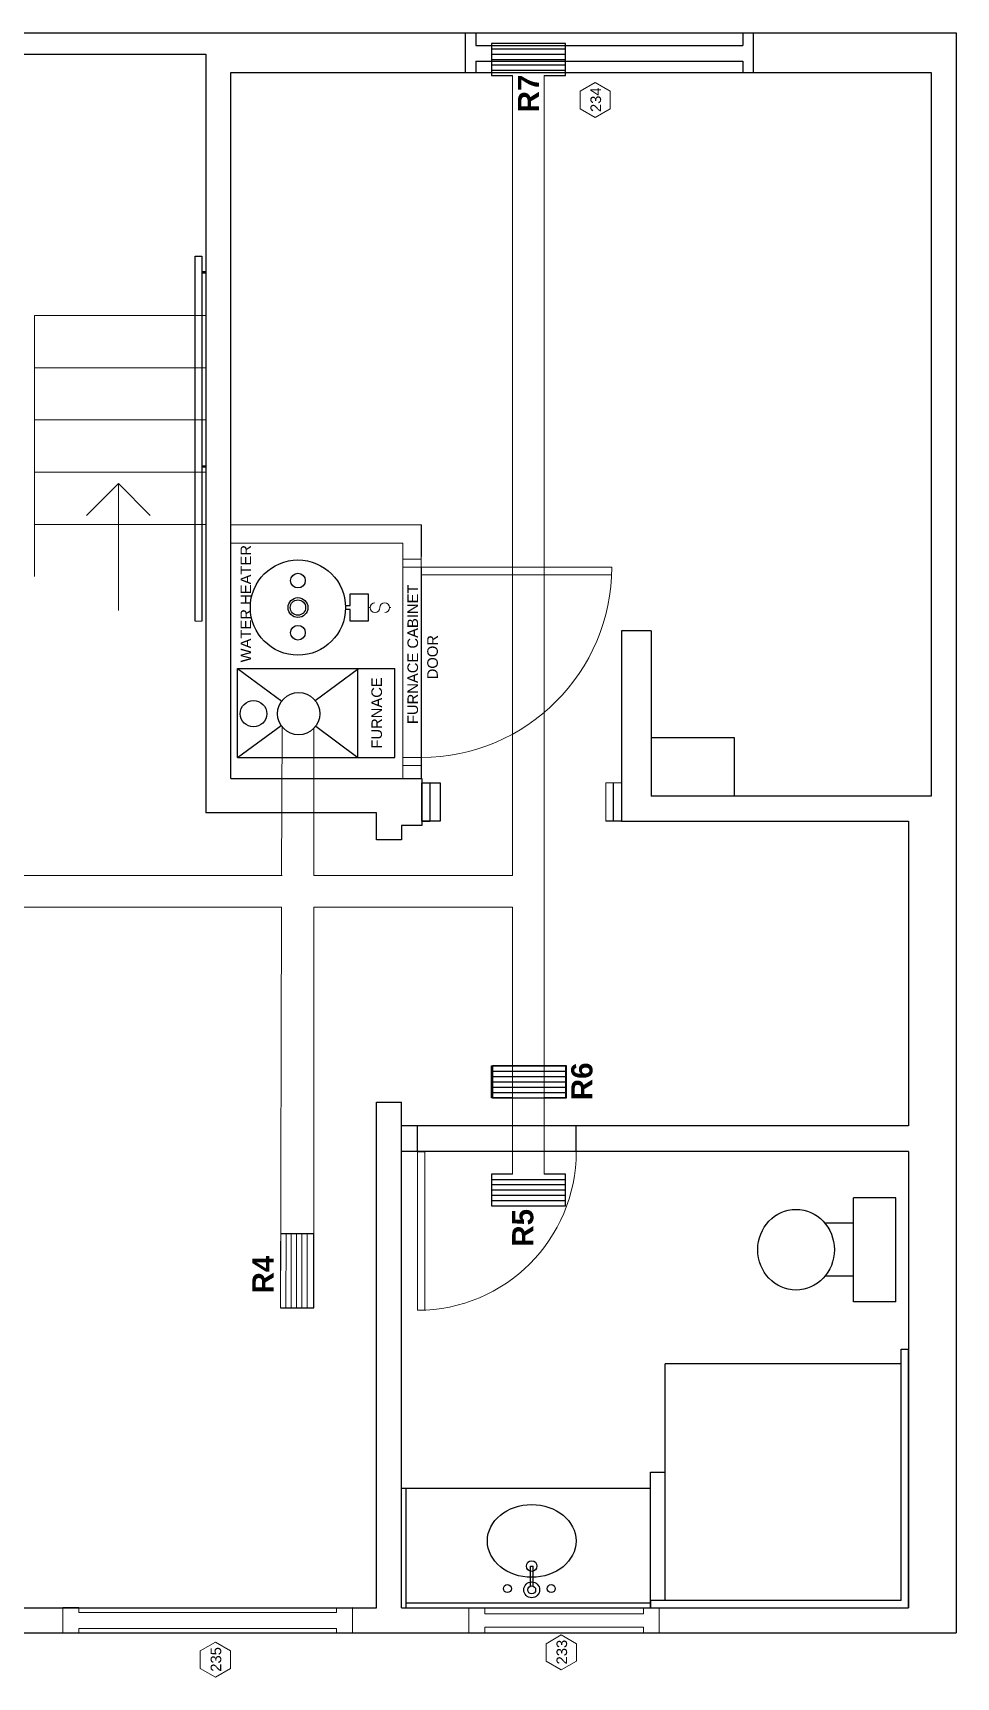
# Model space of a CAD drawing. Header units: inches. Extents: x -566 to -86, y 36 to 453.
# Drawn here: x -260.8 to -86.2, y 36 to 346.9 of the extents above; entities that cross this region are included whole.
import ezdxf

# ---------------------------------------------------------------- set-up
doc = ezdxf.new("R2010")
doc.units = ezdxf.units.IN
doc.header["$MEASUREMENT"] = 0
doc.layers.get('0').update_dxf_attribs({"color": 1, "lineweight": 9})
for name, color, linetype, lineweight in [('A101-Floorplan-1st-floor', 7, 'Continuous', 9), ('M101-HVAC-1st-floor', 7, 'Continuous', 9), ('M103-Plumbing', 7, 'Continuous', 9)]:
    doc.layers.add(name, color=color, linetype=linetype, lineweight=lineweight)
doc.styles.add('Large', font='Arial Bold.ttf', dxfattribs={"height": 4})
doc.styles.get("Standard").update_dxf_attribs({"font": 'Arial.ttf', "height": 2})

# ---------------------------------------------------------------- blocks, each defined once
blk = doc.blocks.new('L1-bathroom-door')
at = {"layer": 'A101-Floorplan-1st-floor'}
for p, q in [((0, 0), (-30, 0)), ((0, -1.375), (-30, -1.375))]:
    blk.add_line(p, q, dxfattribs=at)
at = {"layer": 'A101-Floorplan-1st-floor', "lineweight": 30}
blk.add_line((0, 0), (0, -1.375), dxfattribs=at)
at = {"layer": 'A101-Floorplan-1st-floor'}
blk.add_arc((0, 0), 30, 180, 270, dxfattribs=at)
blk = doc.blocks.new('L1-bathroom-window')
at = {"layer": 'A101-Floorplan-1st-floor'}
for p, q in [((0, 36), (-4.76, 36)), ((-3.69, 33), (-4.76, 33)), ((-3.69, 3), (-3.69, 33)), ((0, 33), (-1.19, 33)), ((-1.19, 3), (-1.19, 33)), ((-4.76, 3), (-3.69, 3)), ((-4.76, 0), (0, 0)), ((-1.19, 3), (0, 3))]:
    blk.add_line(p, q, dxfattribs=at)
at = {"layer": 'A101-Floorplan-1st-floor', "lineweight": 30}
for p, q in [((-4.76, 36), (-4.76, 33)), ((0, 36), (-0.01, 33)), ((-4.76, 3), (-4.76, 0)), ((-0.01, 3), (0, 0))]:
    blk.add_line(p, q, dxfattribs=at)
blk = doc.blocks.new('L1-family-room-window')
at = {"layer": 'A101-Floorplan-1st-floor'}
for p, q in [((0.01, 54.75), (-4.75, 54.75)), ((-3.93, 51.75), (-4.75, 51.75)), ((-3.93, 3), (-3.93, 51.75)), ((0.01, 51.75), (-0.93, 51.75)), ((-0.93, 3), (-0.93, 51.75)), ((-4.75, 3), (-3.93, 3)), ((-4.75, 0), (0.01, 0)), ((-0.93, 3), (0.01, 3))]:
    blk.add_line(p, q, dxfattribs=at)
at = {"layer": 'A101-Floorplan-1st-floor', "lineweight": 30}
for p, q in [((-4.75, 54.75), (-4.75, 51.75)), ((0.01, 54.75), (0.01, 51.75)), ((-4.75, 3), (-4.75, 0)), ((0, 3), (0.01, 0))]:
    blk.add_line(p, q, dxfattribs=at)
blk = doc.blocks.new('L1-toilet')
at = {"lineweight": 30}
for p, q in [((-14.81, 8), (-14.81, 13.4)), ((-4.81, 8), (-4.81, 13.4)), ((-19.63, 0), (-19.63, 8)), ((-19.63, 8), (0, 8)), ((0, 0), (0, 8)), ((-19.63, 0), (0, 0))]:
    blk.add_line(p, q, dxfattribs=at)
blk.add_ellipse((-9.81, 18.88), major_axis=(7.62, 0), ratio=0.95082, dxfattribs=at)
blk = doc.blocks.new('L1-bathroom-sink-faucets-bowl')
at = {"lineweight": 30}
for p, q in [((2.21, 0.25), (5.98, 0.25)), ((5.98, 0.25), (5.98, -0.25)), ((2.21, -0.25), (5.98, -0.25))]:
    blk.add_line(p, q, dxfattribs=at)
for centre, radius in [((1.75, 4.59), 0.75), ((1.5, 0), 1.5), ((1.5, 0), 0.75), ((6, 0), 1), ((1.75, -3.69), 0.75)]:
    blk.add_circle(centre, radius, dxfattribs=at)
blk.add_ellipse((10.75, 0), major_axis=(0, -8.38), ratio=0.820896, dxfattribs=at)
blk = doc.blocks.new('L1-granite-splash-and-counter')
at = {"layer": 'A101-Floorplan-1st-floor', "lineweight": 30}
for p, q in [((0, 0), (22.63, 0)), ((0, 0), (0, -0.88)), ((22.63, 0), (22.63, -47.13)), ((0, -0.88), (22.63, -0.88)), ((0, -0.88), (0, -47.13)), ((0.88, -47.13), (0.88, -0.88)), ((0, -47.13), (0.88, -47.13)), ((0.88, -47.13), (22.63, -47.13))]:
    blk.add_line(p, q, dxfattribs=at)
blk = doc.blocks.new('L1-shower-tiles-and-glass-walls')
at = {"layer": 'A101-Floorplan-1st-floor', "lineweight": 30}
for p, q in [((1.37, 48.75), (0, 48.75)), ((0, 48.75), (0, 48.75)), ((0, 48.75), (0, 0)), ((1.37, 1.37), (1.37, 48.75)), ((1.37, 48.75), (25.62, 48.75)), ((25.62, 48.75), (25.62, 46)), ((1.37, 46), (46.12, 46)), ((46.12, 1.37), (46.12, 46)), ((0, 0), (48.88, 0)), ((1.37, 1.37), (48.88, 1.37)), ((48.88, 1.37), (48.88, 0))]:
    blk.add_line(p, q, dxfattribs=at)
blk = doc.blocks.new('L1-south-stairway-handrail')
at = {"layer": 'A101-Floorplan-1st-floor', "lineweight": -3}
for p, q in [((-57.8, 1.25), (11.23, 1.25)), ((11.23, 0), (-57.8, 0)), ((-28.71, -0.75), (-28.71, 0)), ((-28.46, -0.75), (-28.46, 0)), ((8.09, 0), (8.09, -0.75)), ((8.34, 0), (8.34, -0.75)), ((11.23, 1.25), (11.23, 0))]:
    blk.add_line(p, q, dxfattribs=at)
at = {"layer": 'A101-Floorplan-1st-floor', "lineweight": 5}
blk.add_line((-57.8, 1.25), (-57.8, 0), dxfattribs=at)
blk = doc.blocks.new('L1-arrow')
at = {"lineweight": 5}
for p, q in [((188.32, -365.98), (182.32, -359.98)), ((182.32, -365.98), (164.32, -365.98)), ((182.32, -365.98), (188.32, -365.98)), ((188.32, -365.98), (182.32, -371.98))]:
    blk.add_line(p, q, dxfattribs=at)
blk = doc.blocks.new('L1-south-east-bedroom-window')
at = {"layer": 'A101-Floorplan-1st-floor', "lineweight": -3}
for p, q in [((7.5, 54.5), (0, 54.5)), ((0, 54.5), (0, 52.5)), ((7.5, 54.5), (7.5, 52.5)), ((2.15, 52.5), (0, 52.5)), ((2.15, 52.5), (2.13, 2)), ((5.1, 52.5), (5.12, 2)), ((7.5, 52.5), (5.1, 52.5)), ((2.13, 2), (0, 2)), ((0, 2), (0, 0)), ((7.5, 0), (0, 0)), ((7.5, 2), (5.12, 2)), ((7.5, 2), (7.5, 0))]:
    blk.add_line(p, q, dxfattribs=at)
blk = doc.blocks.new('window-233')
blk.add_lwpolyline([(-1.66, 2.84), (-3.31, -0.01), (-1.66, -2.87), (1.63, -2.87), (3.28, -0.01), (1.63, 2.84)], close=True)
blk.add_text('233', height=2).set_placement((-2.29, -1.12))
blk = doc.blocks.new('window-235')
blk.add_lwpolyline([(-2, 2.97), (-3.65, 0.11), (-2, -2.74), (1.3, -2.74), (2.94, 0.11), (1.3, 2.97)], close=True)
blk.add_text('235', height=2).set_placement((-2.63, -1))
blk = doc.blocks.new('window-234')
blk.add_lwpolyline([(-1.79, 3.01), (-3.44, 0.15), (-1.79, -2.7), (1.51, -2.7), (3.16, 0.15), (1.51, 3.01)], close=True)
blk.add_text('234', height=2).set_placement((-2.41, -0.96))
blk = doc.blocks.new('old-furnace-cabinet-door')
at = {"lineweight": 5}
for p, q in [((-1.5, 35.97), (-1.5, 0)), ((0, 36), (0, 0)), ((0, 0), (-36, 0)), ((-1.5, 0), (0, 0))]:
    blk.add_line(p, q, dxfattribs=at)
blk.add_arc((0, 0), 36, 90, 180, dxfattribs=at)
blk = doc.blocks.new('FURNACE-CABINET')
at = {"lineweight": 5}
for p, q in [((257.32, 223.32), (257.32, 190.82)), ((260.82, 223.32), (260.82, 187.32)), ((212.82, 190.82), (257.32, 190.82)), ((215.32, 190.82), (215.32, 187.32)), ((216.82, 190.82), (216.82, 187.32)), ((252.82, 190.82), (252.82, 187.32)), ((254.32, 190.82), (254.32, 187.32)), ((212.82, 187.32), (218.82, 187.32)), ((260.82, 187.32), (254.82, 187.32))]:
    blk.add_line(p, q, dxfattribs=at)
at = {"lineweight": 5, "xscale": -1, "rotation": 180}
blk.add_blockref('old-furnace-cabinet-door', (252.82, 187.32), dxfattribs=at)
at = {"lineweight": 5}
for s, p in [('FURNACE CABINET', (223.12, 187.95)), ('DOOR', (231.58, 184.2))]:
    blk.add_text(s, height=2, dxfattribs=at).set_placement(p)
blk = doc.blocks.new('upstairs-bathroom-register')
at = {"layer": 'M101-HVAC-1st-floor', "lineweight": 30}
for p, q in [((107.19, 170.08), (107.19, 174.08)), ((107.19, 174.08), (113.19, 174.08)), ((108.19, 174.08), (108.19, 160.08)), ((109.19, 174.08), (109.19, 160.08)), ((110.19, 174.08), (110.19, 160.08)), ((111.19, 174.08), (111.19, 160.08)), ((112.19, 174.08), (112.19, 160.08)), ((113.19, 174.08), (113.19, 160.08)), ((107.19, 160.08), (107.19, 164.08)), ((113.19, 160.08), (107.19, 160.08))]:
    blk.add_line(p, q, dxfattribs=at)
blk = doc.blocks.new('R6')
at = {"layer": 'M101-HVAC-1st-floor', "lineweight": 30}
for p, q in [((152.47, 173.86), (152.47, 159.86)), ((158.47, 173.86), (152.47, 173.86)), ((158.47, 159.86), (158.47, 173.86)), ((152.47, 159.86), (158.47, 159.86))]:
    blk.add_line(p, q, dxfattribs=at)
at = {"lineweight": 5}
blk.add_blockref('upstairs-bathroom-register', (45.28, 0), dxfattribs=at)
blk = doc.blocks.new('water-heater')
at = {"layer": 'M103-Plumbing'}
for p, q in [((245.15, 197.01), (245.15, 197.41)), ((245.15, 193.33), (245.15, 193.09))]:
    blk.add_line(p, q, dxfattribs=at)
at = {"layer": 'M103-Plumbing', "lineweight": -3}
blk.add_lwpolyline([(245.53, 201.66), (245.53, 200.8), (247.72, 200.8), (247.72, 197.41), (242.59, 197.41), (242.59, 200.8), (244.78, 200.8), (244.78, 201.66)], dxfattribs=at)
for centre, radius in [((245.15, 210.66), 9), ((240.4, 210.66), 1.39), ((245.15, 210.66), 1.88), ((245.15, 210.66), 1.45), ((250.25, 210.66), 1.39)]:
    blk.add_circle(centre, radius, dxfattribs=at)
at = {"layer": 'M103-Plumbing'}
for centre, start, end in [((245.15, 196.09), 0, 180), ((245.15, 196.08), 180, 270), ((245.15, 194.25), 180, 90)]:
    blk.add_arc(centre, 0.916, start, end, dxfattribs=at)
at = {"layer": 'M103-Plumbing', "lineweight": 5}
blk.add_text('WATER HEATER', height=2, dxfattribs=at).set_placement((234.79, 219.52))

msp = doc.modelspace()

# ---------------------------------------------------------------- linework, layer by layer
at = {"layer": 'A101-Floorplan-1st-floor', "lineweight": -3}
for p, q in [((-332.9567, 346.8754), (-86.177, 346.8754)), ((-86.177, 346.8754), (-86.177, 44.3456)), ((-298.856, 342.8769), (-228.0748, 342.8769)), ((-228.0748, 342.8769), (-228.0748, 199.3769)), ((-223.3248, 205.8769), (-223.3248, 339.3769)), ((-223.3248, 339.3769), (-90.927, 339.3769)), ((-90.927, 339.3769), (-90.927, 202.5644)), ((-143.8645, 233.8144), (-149.4498, 233.8144)), ((-149.4498, 233.8144), (-149.4498, 197.8144)), ((-143.8645, 233.8144), (-143.8645, 202.5644)), ((-128.0833, 213.5644), (-143.8645, 213.5644)), ((-128.0833, 202.5644), (-128.0833, 213.5644)), ((-223.3248, 205.8769), (-187.231, 205.8769)), ((-187.231, 205.8769), (-187.231, 197.0019)), ((-187.231, 197.8144), (-187.231, 205.0644)), ((-187.231, 205.0644), (-183.731, 205.0644)), ((-185.731, 205.0644), (-185.731, 197.8144)), ((-183.731, 205.0644), (-183.731, 197.8144)), ((-150.9498, 197.8144), (-150.9498, 205.0644)), ((-149.4498, 205.0644), (-149.4498, 197.8144)), ((-90.927, 202.5644), (-143.8645, 202.5644)), ((-195.8317, 199.3769), (-228.0748, 199.3769)), ((-195.8317, 194.3144), (-195.8317, 199.3769)), ((-187.231, 197.0019), (-191.0817, 197.0019)), ((-191.0817, 197.0019), (-191.0817, 194.3144)), ((-187.231, 197.8144), (-185.731, 197.8144)), ((-183.731, 197.8144), (-187.231, 197.8144)), ((-149.4498, 197.8144), (-152.4498, 197.8144)), ((-149.4498, 197.8144), (-95.1998, 197.8144)), ((-95.1998, 197.8144), (-95.1998, 140.2206)), ((-191.0817, 194.3144), (-195.8317, 194.3144)), ((-195.8317, 49.0956), (-195.8317, 144.6581)), ((-195.8317, 144.6581), (-191.0817, 144.6581)), ((-191.0817, 49.0956), (-191.0817, 144.6581)), ((-95.1998, 140.2206), (-191.0817, 140.2206)), ((-188.0192, 140.2206), (-191.0817, 140.2206)), ((-188.0192, 135.3456), (-188.0192, 140.2206)), ((-158.0192, 135.3456), (-158.0192, 140.2206)), ((-95.1998, 135.3456), (-191.0817, 135.3456)), ((-95.1998, 135.3456), (-95.1998, 49.0956)), ((-523.238, 49.0956), (-195.8317, 49.0956)), ((-191.0817, 49.0956), (-95.1998, 49.0956)), ((-527.988, 44.3456), (-86.177, 44.3456))]:
    msp.add_line(p, q, dxfattribs=at)
at = {"layer": 'A101-Floorplan-1st-floor', "lineweight": 5}
for p, q in [((-260.481, 244.0629), (-260.481, 293.4379)), ((-260.481, 293.4379), (-228.0748, 293.4379)), ((-260.481, 283.5629), (-228.0748, 283.5629)), ((-260.481, 273.6879), (-228.0748, 273.6879)), ((-260.481, 263.8129), (-228.0748, 263.8129)), ((-260.481, 253.9379), (-228.0748, 253.9379)), ((-190.8248, 250.3769), (-190.8248, 229.2111)), ((-152.4498, 197.8144), (-152.4498, 205.0644)), ((-152.4498, 205.0644), (-149.4498, 205.0644)), ((-191.0817, 135.3456), (-167.0817, 135.3456))]:
    msp.add_line(p, q, dxfattribs=at)
msp.add_lwpolyline([(-187.3248, 253.8769), (-223.3248, 253.8769), (-223.3248, 205.8769), (-187.3248, 205.8769)], close=True, dxfattribs=at)
at = {"layer": 'M101-HVAC-1st-floor', "lineweight": 30}
for p, q in [((-160.0817, 344.8445), (-174.0817, 344.8445)), ((-174.0817, 344.8445), (-174.0817, 338.8445)), ((-174.0817, 343.8445), (-160.0817, 343.8445)), ((-174.0817, 342.8445), (-160.0817, 342.8445)), ((-160.0817, 338.8445), (-160.0817, 344.8445)), ((-174.0817, 341.8445), (-160.0817, 341.8445)), ((-174.0817, 340.8445), (-160.0817, 340.8445)), ((-174.0817, 339.8445), (-160.0817, 339.8445)), ((-174.0817, 338.8445), (-170.0817, 338.8445)), ((-164.0817, 338.8445), (-160.0817, 338.8445)), ((-170.0817, 131.0956), (-174.0817, 131.0956)), ((-174.0817, 131.0956), (-174.0817, 125.0956)), ((-160.0817, 131.0956), (-164.0817, 131.0956)), ((-160.0817, 125.0956), (-160.0817, 131.0956)), ((-174.0817, 130.0956), (-160.0817, 130.0956)), ((-174.0817, 129.0956), (-160.0817, 129.0956)), ((-174.0817, 128.0956), (-160.0817, 128.0956)), ((-174.0817, 127.0956), (-160.0817, 127.0956)), ((-174.0817, 126.0956), (-160.0817, 126.0956)), ((-174.0817, 125.0956), (-160.0817, 125.0956)), ((-207.6644, 119.7814), (-213.9125, 119.7814)), ((-207.6644, 105.7814), (-207.6644, 119.7814)), ((-213.9433, 105.7814), (-207.6644, 105.7814))]:
    msp.add_line(p, q, dxfattribs=at)
at = {"layer": 'M101-HVAC-1st-floor', "lineweight": 5}
for p, q in [((-170.0817, 338.8445), (-170.0817, 187.5644)), ((-164.0817, 338.8445), (-164.0817, 131.0956)), ((-213.6644, 215.6709), (-213.7569, 187.5644)), ((-207.6644, 215.3456), (-207.6644, 187.5644)), ((-443.0948, 187.5644), (-213.6644, 187.5644)), ((-207.6644, 187.5644), (-170.0817, 187.5644)), ((-327.613, 181.5644), (-213.7766, 181.5644)), ((-213.7766, 181.5644), (-213.9433, 105.7814)), ((-207.6644, 181.5644), (-170.0817, 181.5644)), ((-207.6644, 181.5644), (-207.6644, 119.7814)), ((-170.0817, 181.5644), (-170.0817, 131.0956)), ((-213.9433, 105.7814), (-213.9125, 119.7814)), ((-212.9433, 105.7792), (-212.9125, 119.7792)), ((-211.9433, 105.777), (-211.9125, 119.777)), ((-210.9433, 105.7748), (-210.9125, 119.7748)), ((-209.9433, 105.7726), (-209.9125, 119.7726)), ((-208.9433, 105.7704), (-208.9125, 119.7704))]:
    msp.add_line(p, q, dxfattribs=at)
at = {"layer": 'M101-HVAC-1st-floor', "lineweight": -3}
for p, q in [((-222.066, 226.6802), (-192.3191, 226.6802)), ((-222.066, 209.8769), (-222.066, 226.6802)), ((-222.066, 226.6802), (-213.7378, 220.5231)), ((-207.4009, 220.6477), (-199.1873, 226.6802)), ((-199.3191, 209.8632), (-199.3191, 226.6802)), ((-192.3191, 209.8769), (-192.3191, 226.6802)), ((-222.066, 209.8769), (-213.8429, 215.9163)), ((-207.305, 215.7672), (-199.3191, 209.8632)), ((-222.066, 209.8769), (-192.3191, 209.8769))]:
    msp.add_line(p, q, dxfattribs=at)
for centre, radius in [((-210.5214, 218.1451), 4), ((-219.066, 218.1451), 2.5)]:
    msp.add_circle(centre, radius, dxfattribs=at)

# ---------------------------------------------------------------- block references
at = {"lineweight": 5, "rotation": 89.99999999999999}
for name, p in [('L1-south-stairway-handrail', (-228.8248, 293.4379)), ('water-heater', (0, -6.9419)), ('R6', (0, -6.9419))]:
    msp.add_blockref(name, p, dxfattribs=at)
at = {"lineweight": -3, "rotation": 89.99999999999999}
for name, p in [('L1-bathroom-door', (-188.0192, 135.3456)), ('L1-shower-tiles-and-glass-walls', (-95.1998, 49.0956))]:
    msp.add_blockref(name, p, dxfattribs=at)
at = {"layer": 'A101-Floorplan-1st-floor', "lineweight": 5, "rotation": 89.99999999999999}
for name, p in [('L1-south-east-bedroom-window', (-124.5435, 339.3769)), ('window-234', (-154.2931, 334.3157)), ('L1-arrow', (-610.6086, 73.3289)), ('FURNACE-CABINET', (0, -6.9419)), ('window-233', (-160.8763, 40.6601)), ('window-235', (-226.1724, 39.6216))]:
    msp.add_blockref(name, p, dxfattribs=at)
at = {"layer": 'A101-Floorplan-1st-floor', "lineweight": -3, "rotation": 89.99999999999999}
for name, p in [('L1-toilet', (-97.5748, 126.5956)), ('L1-granite-splash-and-counter', (-191.0817, 49.0956)), ('L1-bathroom-sink-faucets-bowl', (-166.4498, 50.9706)), ('L1-family-room-window', (-200.363, 49.0956)), ('L1-bathroom-window', (-142.3322, 49.1011))]:
    msp.add_blockref(name, p, dxfattribs=at)

# ---------------------------------------------------------------- texts
at = {"layer": 'M101-HVAC-1st-floor', "lineweight": 5, "style": 'Large'}
for s, p in [('R7', (-165.0491, 331.8392)), ('R6', (-154.961, 145.0534)), ('R5', (-166.1454, 117.3472)), ('R4', (-215.2821, 108.5162))]:
    msp.add_text(s, height=4, rotation=90, dxfattribs=at).set_placement(p)
at = {"layer": 'M101-HVAC-1st-floor', "lineweight": 5}
msp.add_text('FURNACE', height=2, rotation=90, dxfattribs=at).set_placement((-194.7657, 211.5313))

doc.saveas('drawing.dxf')
